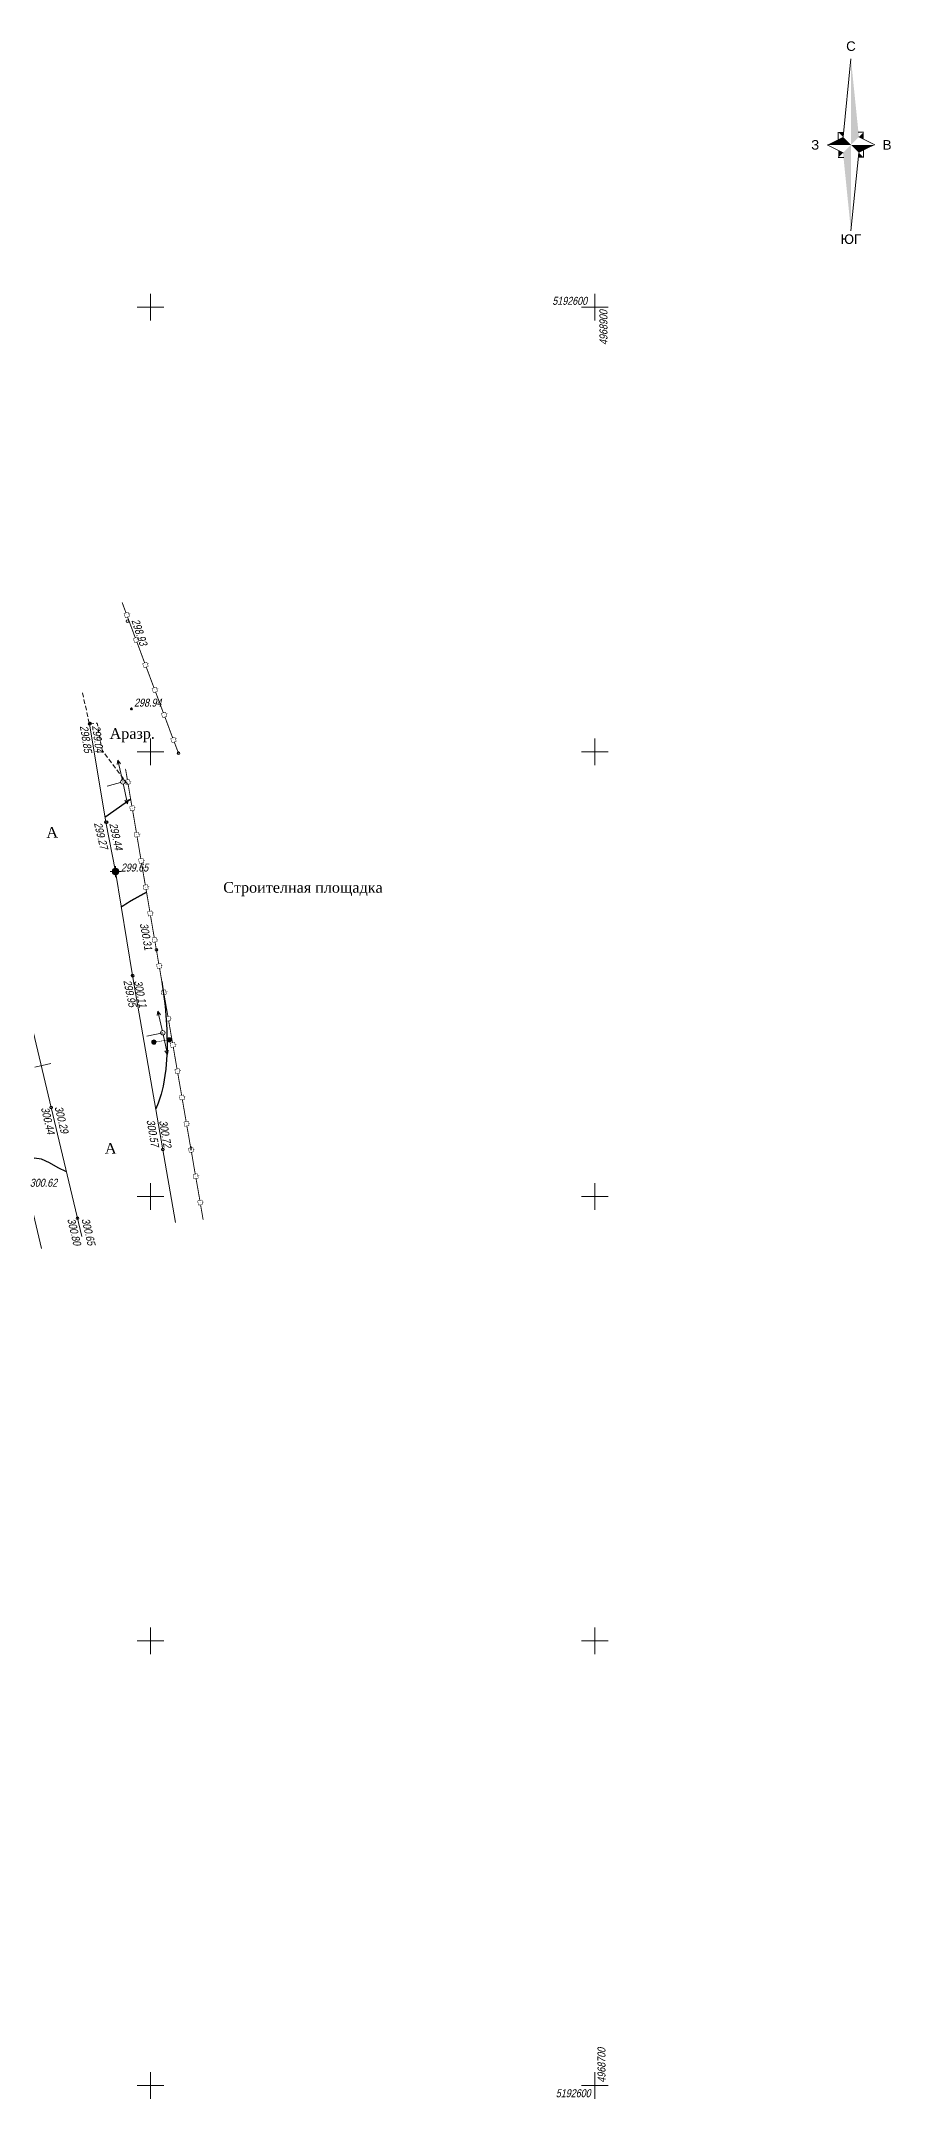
# Model space of a CAD drawing. Header units: millimetres. Extents: x 5192348 to 5192633, y 4968698 to 4968930.
# Drawn here: x 5192537.7 to 5192633.3, y 4968698.5 to 4968929.9 of the extents above; entities that cross this region are included whole.
import ezdxf
from ezdxf.enums import TextEntityAlignment as Align

# ---------------------------------------------------------------- set-up
doc = ezdxf.new("R2010")
doc.units = ezdxf.units.MM
doc.set_wipeout_variables(frame=1)
doc.linetypes.add('DASHED', pattern=[0.75, 0.5, -0.25])
for name, color, linetype, lineweight in [('51478610', 7, 'Continuous', 18), ('82212000', 7, 'Continuous', 18), ('Commun', 7, 'Continuous', 18), ('GEO_POINTS', 7, 'Continuous', 18), ('Grid', 7, 'Continuous', 18), ('Otm', 7, 'Continuous', 18), ('Sit', 7, 'Continuous', 18), ('Text', 7, 'Continuous', 18), ('Us_znak', 7, 'Continuous', 18), ('Us_znak_fon', 7, 'Continuous', 18), ('Рамка и сетка', 7, 'Continuous', 18)]:
    doc.layers.add(name, color=color, linetype=linetype, lineweight=lineweight)
doc.layers.add('R_Поверхность1_CNT-MAJ', color=7, linetype='Continuous')
doc.layers.add('R_Поверхность1_CNT-MIN', color=7, linetype='Continuous')
doc.styles.add('eskd', font='ESKD1.shx', dxfattribs={"width": 1.2, "oblique": 15})
doc.styles.get("Standard").update_dxf_attribs({"font": 'arial.ttf'})
doc.styles.add('style1', font='times.ttf', dxfattribs={"height": 1})
doc.linetypes.add('TEL_500', pattern='A,0.0001,-0.5,1.5,[133,ltypeshp.shx,S=0.1,R=0,X=-0.1,Y=0],1.5,-0.5', length=4.0001)

# ---------------------------------------------------------------- blocks, each defined once
blk = doc.blocks.new('GRID')
at = {"layer": 'Grid', "color": 104}
blk.add_line((-1.5, 0), (1.5, 0), dxfattribs=at)
for points in [[(0, 0), (0, 1.5)], [(0, 0), (0, -1.5)]]:
    blk.add_lwpolyline(points, dxfattribs=at)
blk = doc.blocks.new('INVZR')
for p, q in [((-1.83, 1.95), (-0.05, 19.52)), ((-1.83, -1.62), (-5.4, 0.16)), ((-2.91, 1.41), (-2.91, 3.02)), ((1.56, 3.02), (2.81, 3.02)), ((1.74, 1.95), (5.31, 0.16)), ((-1.66, -2.69), (-2.91, -2.69)), ((1.74, -1.62), (-0.05, -19.19)), ((2.81, -1.09), (2.81, -2.69))]:
    blk.add_line(p, q)
for points in [[(-0.05, 19.52), (-0.05, 0.16), (1.74, 1.95)], [(-5.4, 0.16), (-0.05, 0.16), (-1.83, 1.95)], [(-2.91, 3.02), (-1.83, 1.95), (-1.66, 3.02)], [(-0.05, -19.19), (-0.05, 0.16), (-1.83, -1.62)], [(5.31, 0.16), (-0.05, 0.16), (1.74, -1.62)], [(2.81, 3.02), (1.74, 1.95), (2.81, 1.41)], [(-2.91, -2.69), (-1.83, -1.62), (-2.91, -1.09)], [(2.81, -2.69), (1.74, -1.62), (1.56, -2.69)]]:
    blk.add_solid(points)
for s, height, p in [('С', 2.14, (-0.05, 21.3)), ('ЮГ', 2.143, (-0.05, -22.12))]:
    blk.add_text(s, height=height).set_placement(p, align=Align.CENTER)
blk.add_text('З', height=2.14).set_placement((-7.19, -0.91), align=Align.RIGHT)
blk.add_text('В', height=2.14).set_placement((7.09, -0.91))
blk = doc.blocks.new('NAPR')
at = {"layer": 'Us_znak', "color": 0, "linetype": 'Continuous', "lineweight": -2}
for p in [(-0.19, 2.04), (0.19, 2.04)]:
    blk.add_line(p, (0, 2.5), dxfattribs=at)
blk.add_lwpolyline([(0, 0), (0, 2.5)], dxfattribs=at)
blk = doc.blocks.new('51478610')
at = {"color": 7}
blk.add_wipeout([(0.5, 0.05), (0.48, 0.15), (0.44, 0.24), (0.39, 0.32), (0.32, 0.39), (0.24, 0.44), (0.15, 0.48), (0.05, 0.5), (-0.05, 0.5), (-0.15, 0.48), (-0.24, 0.44), (-0.32, 0.39), (-0.39, 0.32), (-0.44, 0.24), (-0.48, 0.15), (-0.5, 0.05), (-0.5, -0.05), (-0.48, -0.15), (-0.44, -0.24), (-0.39, -0.32), (-0.32, -0.39), (-0.24, -0.44), (-0.15, -0.48), (-0.05, -0.5), (0.05, -0.5), (0.15, -0.48), (0.24, -0.44), (0.32, -0.39), (0.39, -0.32), (0.44, -0.24), (0.48, -0.15), (0.5, -0.05)], dxfattribs=at)
at = {"color": 7, "const_width": 0.375}
blk.add_lwpolyline([(0.01, 0.01, 1), (-0.01, -0.01, 1), (0.01, 0.01)], format="xyb", close=True, dxfattribs=at)
blk.add_circle((0, 0), 0.5)
at = {"style": 'eskd', "oblique": 15}
blk.add_attdef('Z', (1.11, -0.78), '', height=2, dxfattribs=at)
blk = doc.blocks.new('POINT')
at = {"layer": 'Us_znak', "linetype": 'Continuous', "lineweight": -2}
h = blk.add_hatch(color=0, dxfattribs=at)
edge = h.paths.add_edge_path()
edge.add_arc((0, 0), 0.05, 0, 360)
at = {"layer": 'Us_znak_fon', "linetype": 'Continuous'}
blk.add_hatch(color=7, dxfattribs=at).paths.add_polyline_path([(-0.42, 0.05, -0.346708), (-0.05, 0.42), (-0.05, 0.62), (0.05, 0.62), (0.05, 0.42, -0.346708), (0.42, 0.05), (0.62, 0.05), (0.62, -0.05), (0.42, -0.05, -0.346708), (0.05, -0.42), (0.05, -0.62), (-0.05, -0.62), (-0.05, -0.42, -0.346708), (-0.42, -0.05), (-0.62, -0.05), (-0.62, 0.05)])
at = {"layer": 'Us_znak', "color": 0, "linetype": 'Continuous', "lineweight": -2}
for p, q in [((-0.62, 0), (-0.38, 0)), ((0, 0.38), (0, 0.62)), ((0.38, 0), (0.62, 0)), ((0, -0.62), (0, -0.38))]:
    blk.add_line(p, q, dxfattribs=at)
for radius in [0.375, 0.05]:
    blk.add_circle((0, 0), radius, dxfattribs=at)
blk = doc.blocks.new('*U22')
at = {"layer": '82212000', "linetype": 'Continuous', "ltscale": 0.5}
for points in [[(5192547.33, 4968865.41, 1), (5192547.35, 4968865.37, 1)], [(5192548.38, 4968862.6, 1), (5192548.4, 4968862.56, 1)], [(5192549.43, 4968859.79, 1), (5192549.45, 4968859.75, 1)], [(5192550.48, 4968856.98, 1), (5192550.5, 4968856.94, 1)], [(5192551.53, 4968854.17, 1), (5192551.55, 4968854.13, 1)], [(5192552.58, 4968851.36, 1), (5192552.6, 4968851.32, 1)]]:
    blk.add_hatch(color=256, dxfattribs=at).paths.add_polyline_path(points, flags=0)
at = {"layer": '82212000', "linetype": 'Continuous', "ltscale": 0.5, "flags": 128}
blk.add_lwpolyline([(5192546.82, 4968866.8, 0.1, 0.1, 0), (5192547.25, 4968865.62, 0, 0, 0)], format="xyseb", dxfattribs=at)
at = {"layer": '82212000', "linetype": 'Continuous', "ltscale": 0.5, "const_width": 0.05}
for points in [[(5192547.02, 4968865.54), (5192547.49, 4968865.71)], [(5192547.19, 4968865.07), (5192547.02, 4968865.54)], [(5192547.66, 4968865.24), (5192547.19, 4968865.07)], [(5192547.49, 4968865.71), (5192547.66, 4968865.24)], [(5192547.58, 4968865.48), (5192547.72, 4968865.53)], [(5192548.07, 4968862.73), (5192548.54, 4968862.9)], [(5192548.24, 4968862.26), (5192548.07, 4968862.73)], [(5192548.71, 4968862.43), (5192548.24, 4968862.26)], [(5192548.54, 4968862.9), (5192548.71, 4968862.43)], [(5192548.63, 4968862.67), (5192548.77, 4968862.72)], [(5192549.12, 4968859.92), (5192549.59, 4968860.09)], [(5192549.59, 4968860.09), (5192549.76, 4968859.62)], [(5192549.29, 4968859.45), (5192549.12, 4968859.92)], [(5192549.76, 4968859.62), (5192549.29, 4968859.45)], [(5192549.68, 4968859.86), (5192549.82, 4968859.91)], [(5192550.17, 4968857.11), (5192550.64, 4968857.28)], [(5192550.35, 4968856.64), (5192550.17, 4968857.11)], [(5192550.81, 4968856.81), (5192550.35, 4968856.64)], [(5192550.64, 4968857.28), (5192550.81, 4968856.81)], [(5192550.73, 4968857.05), (5192550.87, 4968857.1)], [(5192551.22, 4968854.3), (5192551.69, 4968854.47)], [(5192551.4, 4968853.83), (5192551.22, 4968854.3)], [(5192551.86, 4968854), (5192551.4, 4968853.83)], [(5192551.69, 4968854.47), (5192551.86, 4968854)], [(5192551.78, 4968854.24), (5192551.92, 4968854.29)], [(5192552.27, 4968851.49), (5192552.74, 4968851.66)], [(5192552.45, 4968851.02), (5192552.27, 4968851.49)], [(5192552.91, 4968851.19), (5192552.45, 4968851.02)], [(5192552.74, 4968851.66), (5192552.91, 4968851.19)], [(5192552.83, 4968851.43), (5192552.97, 4968851.48)]]:
    blk.add_lwpolyline(points, dxfattribs=at)
at = {"layer": '82212000', "linetype": 'Continuous', "ltscale": 0.5}
for points in [[(5192547.43, 4968865.16, 0.1, 0.1, 0), (5192548.3, 4968862.81, 0.1, 0.1, 0)], [(5192548.48, 4968862.35, 0.1, 0.1, 0), (5192549.35, 4968860, 0.1, 0.1, 0)], [(5192549.53, 4968859.54, 0.1, 0.1, 0), (5192550.4, 4968857.19, 0.1, 0.1, 0)], [(5192550.58, 4968856.73, 0.1, 0.1, 0), (5192551.45, 4968854.38, 0.1, 0.1, 0)], [(5192551.63, 4968853.92, 0.1, 0.1, 0), (5192552.5, 4968851.57, 0.1, 0.1, 0)]]:
    blk.add_lwpolyline(points, format="xyseb", dxfattribs=at)
at = {"layer": '82212000', "ltscale": 0.5}
blk.add_lwpolyline([(5192552.68, 4968851.11, 0.1, 0.1, 0), (5192553.16, 4968849.83, 0.1, 0.1, 0)], format="xyseb", dxfattribs=at)
blk = doc.blocks.new('*U23')
at = {"layer": '82212000', "linetype": 'Continuous', "ltscale": 0.5}
for points in [[(5192547.45, 4968846.63, 1), (5192547.45, 4968846.58, 1)], [(5192547.95, 4968843.67, 1), (5192547.96, 4968843.62, 1)], [(5192548.45, 4968840.71, 1), (5192548.46, 4968840.66, 1)], [(5192548.96, 4968837.76, 1), (5192548.97, 4968837.71, 1)], [(5192549.46, 4968834.8, 1), (5192549.47, 4968834.75, 1)], [(5192549.97, 4968831.84, 1), (5192549.97, 4968831.79, 1)], [(5192550.47, 4968828.88, 1), (5192550.48, 4968828.84, 1)], [(5192550.98, 4968825.93, 1), (5192550.99, 4968825.88, 1)], [(5192551.49, 4968822.97, 1), (5192551.5, 4968822.92, 1)], [(5192552.01, 4968820.02, 1), (5192552.01, 4968819.97, 1)], [(5192552.52, 4968817.06, 1), (5192552.53, 4968817.01, 1)], [(5192553.03, 4968814.1, 1), (5192553.04, 4968814.06, 1)], [(5192553.54, 4968811.15, 1), (5192553.55, 4968811.1, 1)], [(5192554.06, 4968808.19, 1), (5192554.07, 4968808.14, 1)], [(5192554.57, 4968805.24, 1), (5192554.58, 4968805.19, 1)], [(5192555.08, 4968802.28, 1), (5192555.09, 4968802.23, 1)], [(5192555.6, 4968799.33, 1), (5192555.6, 4968799.28, 1)]]:
    blk.add_hatch(color=256, dxfattribs=at).paths.add_polyline_path(points, flags=0)
at = {"layer": '82212000', "linetype": 'Continuous', "ltscale": 0.5, "const_width": 0.05}
for points in [[(5192547.16, 4968846.81), (5192547.65, 4968846.89)], [(5192547.25, 4968846.32), (5192547.16, 4968846.81)], [(5192547.74, 4968846.4), (5192547.25, 4968846.32)], [(5192547.65, 4968846.89), (5192547.74, 4968846.4)], [(5192547.7, 4968846.65), (5192547.84, 4968846.67)], [(5192547.67, 4968843.85), (5192548.16, 4968843.94)], [(5192547.75, 4968843.36), (5192547.67, 4968843.85)], [(5192548.16, 4968843.94), (5192548.24, 4968843.44)], [(5192548.24, 4968843.44), (5192547.75, 4968843.36)], [(5192548.2, 4968843.69), (5192548.35, 4968843.71)], [(5192548.17, 4968840.89), (5192548.66, 4968840.98)], [(5192548.25, 4968840.4), (5192548.17, 4968840.89)], [(5192548.75, 4968840.49), (5192548.25, 4968840.4)], [(5192548.66, 4968840.98), (5192548.75, 4968840.49)], [(5192548.7, 4968840.73), (5192548.85, 4968840.76)], [(5192548.67, 4968837.94), (5192549.17, 4968838.02)], [(5192548.76, 4968837.44), (5192548.67, 4968837.94)], [(5192549.25, 4968837.53), (5192548.76, 4968837.44)], [(5192549.17, 4968838.02), (5192549.25, 4968837.53)], [(5192549.21, 4968837.77), (5192549.36, 4968837.8)], [(5192549.18, 4968834.98), (5192549.67, 4968835.06)], [(5192549.26, 4968834.49), (5192549.18, 4968834.98)], [(5192549.75, 4968834.57), (5192549.26, 4968834.49)], [(5192549.67, 4968835.06), (5192549.75, 4968834.57)], [(5192549.71, 4968834.82), (5192549.86, 4968834.84)], [(5192549.68, 4968832.02), (5192550.17, 4968832.11)], [(5192549.77, 4968831.53), (5192549.68, 4968832.02)], [(5192550.26, 4968831.61), (5192549.77, 4968831.53)], [(5192550.17, 4968832.11), (5192550.26, 4968831.61)], [(5192550.22, 4968831.86), (5192550.36, 4968831.88)], [(5192550.19, 4968829.06), (5192550.68, 4968829.15)], [(5192550.27, 4968828.57), (5192550.19, 4968829.06)], [(5192550.76, 4968828.66), (5192550.27, 4968828.57)], [(5192550.68, 4968829.15), (5192550.76, 4968828.66)], [(5192550.72, 4968828.9), (5192550.87, 4968828.93)], [(5192550.69, 4968826.11), (5192551.19, 4968826.19)], [(5192550.78, 4968825.61), (5192550.69, 4968826.11)], [(5192551.27, 4968825.7), (5192550.78, 4968825.61)], [(5192551.19, 4968826.19), (5192551.27, 4968825.7)], [(5192551.23, 4968825.95), (5192551.38, 4968825.97)], [(5192551.21, 4968823.15), (5192551.7, 4968823.24)], [(5192551.29, 4968822.66), (5192551.21, 4968823.15)], [(5192551.7, 4968823.24), (5192551.79, 4968822.74)], [(5192551.74, 4968822.99), (5192551.89, 4968823.02)], [(5192551.79, 4968822.74), (5192551.29, 4968822.66)], [(5192551.72, 4968820.2), (5192552.21, 4968820.28)], [(5192551.81, 4968819.7), (5192551.72, 4968820.2)], [(5192552.3, 4968819.79), (5192551.81, 4968819.7)], [(5192552.21, 4968820.28), (5192552.3, 4968819.79)], [(5192552.26, 4968820.03), (5192552.4, 4968820.06)], [(5192552.23, 4968817.24), (5192552.73, 4968817.33)], [(5192552.32, 4968816.75), (5192552.23, 4968817.24)], [(5192552.81, 4968816.83), (5192552.32, 4968816.75)], [(5192552.73, 4968817.33), (5192552.81, 4968816.83)], [(5192552.77, 4968817.08), (5192552.92, 4968817.1)], [(5192552.75, 4968814.28), (5192553.24, 4968814.37)], [(5192552.83, 4968813.79), (5192552.75, 4968814.28)], [(5192553.32, 4968813.88), (5192552.83, 4968813.79)], [(5192553.24, 4968814.37), (5192553.32, 4968813.88)], [(5192553.28, 4968814.12), (5192553.43, 4968814.15)], [(5192553.26, 4968811.33), (5192553.75, 4968811.41)], [(5192553.75, 4968811.41), (5192553.84, 4968810.92)], [(5192553.34, 4968810.84), (5192553.26, 4968811.33)], [(5192553.84, 4968810.92), (5192553.34, 4968810.84)], [(5192553.79, 4968811.17), (5192553.94, 4968811.19)], [(5192553.77, 4968808.37), (5192554.26, 4968808.46)], [(5192553.86, 4968807.88), (5192553.77, 4968808.37)], [(5192554.35, 4968807.97), (5192553.86, 4968807.88)], [(5192554.26, 4968808.46), (5192554.35, 4968807.97)], [(5192554.31, 4968808.21), (5192554.46, 4968808.24)], [(5192554.29, 4968805.42), (5192554.78, 4968805.5)], [(5192554.37, 4968804.92), (5192554.29, 4968805.42)], [(5192554.86, 4968805.01), (5192554.37, 4968804.92)], [(5192554.78, 4968805.5), (5192554.86, 4968805.01)], [(5192554.82, 4968805.26), (5192554.97, 4968805.28)], [(5192554.8, 4968802.46), (5192555.29, 4968802.55)], [(5192554.88, 4968801.97), (5192554.8, 4968802.46)], [(5192555.29, 4968802.55), (5192555.38, 4968802.05)], [(5192555.33, 4968802.3), (5192555.48, 4968802.33)], [(5192555.38, 4968802.05), (5192554.88, 4968801.97)], [(5192555.31, 4968799.5), (5192555.8, 4968799.59)], [(5192555.4, 4968799.01), (5192555.31, 4968799.5)], [(5192555.89, 4968799.1), (5192555.4, 4968799.01)], [(5192555.8, 4968799.59), (5192555.89, 4968799.1)], [(5192555.85, 4968799.34), (5192555.99, 4968799.37)]]:
    blk.add_lwpolyline(points, dxfattribs=at)
at = {"layer": '82212000', "linetype": 'Continuous', "ltscale": 0.5, "flags": 128}
blk.add_lwpolyline([(5192547.2, 4968848.08, 0.1, 0.1, 0), (5192547.41, 4968846.85, 0, 0, 0)], format="xyseb", dxfattribs=at)
at = {"layer": '82212000', "linetype": 'Continuous', "ltscale": 0.5}
for points in [[(5192547.49, 4968846.36, 0.1, 0.1, 0), (5192547.91, 4968843.89, 0.1, 0.1, 0)], [(5192548, 4968843.4, 0.1, 0.1, 0), (5192548.42, 4968840.94, 0.1, 0.1, 0)], [(5192548.5, 4968840.44, 0.1, 0.1, 0), (5192548.92, 4968837.98, 0.1, 0.1, 0)], [(5192549, 4968837.49, 0.1, 0.1, 0), (5192549.42, 4968835.02, 0.1, 0.1, 0)], [(5192549.51, 4968834.53, 0.1, 0.1, 0), (5192549.93, 4968832.06, 0.1, 0.1, 0)], [(5192550.01, 4968831.57, 0.1, 0.1, 0), (5192550.43, 4968829.11, 0.1, 0.1, 0)], [(5192550.52, 4968828.61, 0.1, 0.1, 0), (5192550.67, 4968827.73, 0.1, 0.1, 0), (5192550.94, 4968826.15, 0, 0, 0)], [(5192551.03, 4968825.66, 0.1, 0.1, 0), (5192551.45, 4968823.19, 0.1, 0.1, 0)], [(5192551.54, 4968822.7, 0.1, 0.1, 0), (5192551.97, 4968820.24, 0.1, 0.1, 0)], [(5192552.05, 4968819.75, 0.1, 0.1, 0), (5192552.48, 4968817.28, 0.1, 0.1, 0)], [(5192552.57, 4968816.79, 0.1, 0.1, 0), (5192552.99, 4968814.33, 0.1, 0.1, 0)], [(5192553.08, 4968813.83, 0.1, 0.1, 0), (5192553.51, 4968811.37, 0.1, 0.1, 0)], [(5192553.59, 4968810.88, 0.1, 0.1, 0), (5192554.02, 4968808.41, 0.1, 0.1, 0)], [(5192554.1, 4968807.92, 0.1, 0.1, 0), (5192554.53, 4968805.46, 0.1, 0.1, 0)], [(5192554.62, 4968804.97, 0.1, 0.1, 0), (5192555.04, 4968802.5, 0.1, 0.1, 0)], [(5192555.13, 4968802.01, 0.1, 0.1, 0), (5192555.56, 4968799.55, 0.1, 0.1, 0)]]:
    blk.add_lwpolyline(points, format="xyseb", dxfattribs=at)
at = {"layer": '82212000', "ltscale": 0.5}
blk.add_lwpolyline([(5192555.64, 4968799.05, 0.1, 0.1, 0), (5192555.93, 4968797.38, 0.1, 0.1, 0)], format="xyseb", dxfattribs=at)

msp = doc.modelspace()

# ---------------------------------------------------------------- linework, layer by layer
at = {"layer": 'Commun', "linetype": 'TEL_500', "elevation": 294.93, "flags": 128}
msp.add_lwpolyline([(5192524.98, 4968848.28), (5192537.74, 4968794.14)], dxfattribs=at)
at = {"layer": 'GEO_POINTS', "color": 1}
for points, elevation in [([(5192547.43, 4968864.69), (5192547.43, 4968864.69)], 298.93), ([(5192547.89, 4968861.8), (5192547.89, 4968861.8)], 298.69), ([(5192543.14, 4968853.13), (5192543.14, 4968853.13)], 298.85), ([(5192543.24, 4968853.17), (5192543.24, 4968853.17)], 299.04), ([(5192553.16, 4968849.83), (5192553.16, 4968849.83)], 302.56), ([(5192544.98, 4968842.08), (5192544.98, 4968842.08)], 299.27), ([(5192545.08, 4968842.07), (5192545.08, 4968842.07)], 299.44), ([(5192546.08, 4968836.53), (5192546.08, 4968836.53)], 299.65), ([(5192550.67, 4968827.73), (5192550.67, 4968827.73)], 300.31), ([(5192547.98, 4968824.84), (5192547.98, 4968824.84)], 299.95), ([(5192548.04, 4968824.79), (5192548.04, 4968824.79)], 300.11), ([(5192538.84, 4968809.99), (5192538.84, 4968809.99)], 300.29), ([(5192551.4, 4968805.27), (5192551.4, 4968805.27)], 300.57), ([(5192541.8, 4968797.53), (5192541.8, 4968797.53)], 300.65)]:
    msp.add_lwpolyline(points, dxfattribs=dict(at, elevation=elevation))
for centre in [(5192547.43, 4968864.69, 298.93), (5192543.14, 4968853.13, 298.85), (5192543.24, 4968853.17, 299.04), (5192553.16, 4968849.83, 302.56), (5192544.98, 4968842.08, 299.27), (5192545.08, 4968842.07, 299.44), (5192546.08, 4968836.53, 299.65), (5192550.67, 4968827.73, 300.31), (5192547.98, 4968824.84, 299.95), (5192548.04, 4968824.79, 300.11), (5192538.84, 4968809.99, 300.29), (5192551.4, 4968805.27, 300.57), (5192541.8, 4968797.53, 300.65)]:
    msp.add_circle(centre, 0.15, dxfattribs=at)
at = {"layer": 'GEO_POINTS', "lineweight": 60}
msp.add_circle((5192547.87, 4968854.82, 298.94), 0.06, dxfattribs=at)
at = {"layer": 'R_Поверхность1_CNT-MAJ', "color": 32, "const_width": 0.15, "elevation": 300}
msp.add_lwpolyline([(5192549.56, 4968834.21), (5192547.82, 4968833.25), (5192546.73, 4968832.56)], dxfattribs=at)
at = {"layer": 'R_Поверхность1_CNT-MIN', "color": 32}
for points, elevation in [([(5192553.07, 4968850.05), (5192553.06, 4968849.76)], 302.5), ([(5192547.78, 4968844.68), (5192544.89, 4968842.6)], 299.5), ([(5192554.56, 4968805.59), (5192554.56, 4968805.2)], 301.5), ([(5192540.56, 4968802.76), (5192539.61, 4968803.22), (5192538.65, 4968803.76), (5192537.74, 4968804.19), (5192536.93, 4968804.31), (5192536.23, 4968803.77), (5192535.61, 4968802.99), (5192534.88, 4968802.48)], 300.5)]:
    msp.add_lwpolyline(points, dxfattribs=dict(at, elevation=elevation))
at = {"layer": 'Sit', "linetype": 'DASHED', "elevation": 298.65, "flags": 128}
for points in [[(5192542.35, 4968856.62), (5192543.14, 4968853.13)], [(5192543.14, 4968853.13), (5192544.02, 4968853.23), (5192544.56, 4968850.19), (5192547.52, 4968846.21)]]:
    msp.add_lwpolyline(points, dxfattribs=at)
at = {"layer": 'Sit'}
for points, elevation in [([(5192543.14, 4968853.13), (5192544.98, 4968842.08), (5192546.08, 4968836.53), (5192547.98, 4968824.84), (5192552.83, 4968797.06)], 298.65), ([(5192546.91, 4968846.61), (5192545.12, 4968846.13)], 299.33), ([(5192530.88, 4968843.91), (5192534.5, 4968828.35), (5192538.84, 4968809.99), (5192542.29, 4968795.47)], 299.06), ([(5192537, 4968814.52), (5192538.81, 4968814.93)], 300.18)]:
    msp.add_lwpolyline(points, dxfattribs=dict(at, elevation=elevation))

# ---------------------------------------------------------------- block references
at = {"layer": '82212000'}
msp.add_blockref('*U22', (0, 0), dxfattribs=at)
at = {"layer": 'Grid', "color": 7, "linetype": 'Continuous'}
for p in [(5192550, 4968900), (5192600, 4968900), (5192550, 4968850), (5192600, 4968850), (5192550, 4968800), (5192600, 4968800), (5192550, 4968750), (5192600, 4968750), (5192550, 4968700), (5192600, 4968700)]:
    msp.add_blockref('GRID', p, dxfattribs=at)
at = {"layer": 'Sit', "linetype": 'Continuous'}
for p, rotation in [((5192546.9, 4968846.61, 299.33), 12.80403912542133), ((5192546.9, 4968846.61, 299.33), 191.8521374319583), ((5192551.39, 4968818.4, 300.38), 12.80403912542133), ((5192551.39, 4968818.4, 300.38), 191.8521374319583)]:
    msp.add_blockref('NAPR', p, dxfattribs=dict(at, rotation=rotation))
msp.add_blockref('POINT', (5192546.08, 4968836.53, 299.65), dxfattribs=at)
at = {"layer": 'Рамка и сетка', "color": 7, "linetype": 'Continuous', "xscale": 0.5, "yscale": 0.5}
msp.add_blockref('INVZR', (5192628.82, 4968918.18), dxfattribs=at)

# ---------------------------------------------------------------- texts
at = {"layer": 'GEO_POINTS', "oblique": 13, "width": 0.8}
for s, rotation, p in [('298.93', 288.5448, (5192547.85, 4968864.77, 298.93)), ('298.85', 279.4236, (5192542.06, 4968852.87, 298.85)), ('299.04', 277.6052, (5192543.43, 4968852.91, 299.04)), ('299.27', 283.675, (5192543.64, 4968841.96, 299.27)), ('299.44', 282.2343, (5192545.37, 4968841.9, 299.44)), ('300.31', 280.3248, (5192548.8, 4968830.66, 300.31)), ('299.95', 281.7416, (5192546.95, 4968824.25, 299.95)), ('300.11', 280.9854, (5192548.15, 4968824.2, 300.11)), ('300.44', 283.3587, (5192537.68, 4968809.93, 300.29)), ('300.29', 283.3587, (5192539.22, 4968810.03, 300.29)), ('300.57', 279.8329, (5192549.56, 4968808.55, 300.57)), ('300.72', 279.8329, (5192550.97, 4968808.48, 300.57)), ('300.80', 283.2987, (5192540.64, 4968797.42, 300.65)), ('300.65', 283.2987, (5192542.24, 4968797.42, 300.65))]:
    msp.add_text(s, height=0.9, rotation=rotation, dxfattribs=at).set_placement(p)
for s, p in [('299.65', (5192546.68, 4968836.53, 299.65)), ('300.62', (5192536.44, 4968801.08, 300.62))]:
    msp.add_text(s, height=0.9, dxfattribs=at).set_placement(p)
at = {"layer": 'Otm', "oblique": 13, "width": 0.8}
msp.add_text('298.94', height=0.9, dxfattribs=at).set_placement((5192548.17, 4968855.08, 298.94))
at = {"layer": 'Text', "style": 'style1'}
for s, rotation, p in [('Аразр.', 0.2545, (5192545.41, 4968851.45, -296.44)), ('А', 2.134, (5192538.31, 4968840.31, -296.44)), ('А', 2.134, (5192544.89, 4968804.78, -296.44))]:
    msp.add_text(s, height=1.2, rotation=rotation, dxfattribs=at).set_placement(p)
msp.add_text('Строителная площадка', height=1.2, dxfattribs=at).set_placement((5192558.19, 4968834.15))
at = {"layer": 'Рамка и сетка', "oblique": 13, "width": 0.8}
for p in [(5192595.21, 4968900.27), (5192595.6, 4968698.68)]:
    msp.add_text('5192600', height=0.9, dxfattribs=at).set_placement(p)
for s, p in [('4968900', (5192601.41, 4968895.76)), ('4968700', (5192601.19, 4968700.32))]:
    msp.add_text(s, height=0.9, rotation=90.0974, dxfattribs=at).set_placement(p)

# ---------------------------------------------------------------- next in the draw order: block references
at = {"layer": '51478610', "color": 0, "xscale": 0.4999999999999996, "yscale": 0.4999999999999996, "zscale": 0.4999999999999996, "rotation": 350.9665559237041}
for p in [(5192546.9, 4968846.61, 299.33), (5192551.39, 4968818.4, 300.38)]:
    msp.add_blockref('51478610', p, dxfattribs=at)

# ---------------------------------------------------------------- next in the draw order: hatches: boundary and pattern name
at = {"layer": 'Sit'}
h = msp.add_hatch(color=256, dxfattribs=at)
h.dxf.hatch_style = 1
edge = h.paths.add_edge_path()
edge.add_arc((5192550.39, 4968817.35), 0.239, 0, 360)
h = msp.add_hatch(color=256, dxfattribs=at)
h.dxf.hatch_style = 1
edge = h.paths.add_edge_path()
edge.add_arc((5192552.11, 4968817.6), 0.239, 0, 360)

# ---------------------------------------------------------------- next in the draw order: linework, layer by layer
at = {"layer": 'R_Поверхность1_CNT-MIN', "color": 32, "elevation": 300.5}
msp.add_lwpolyline([(5192551.29, 4968824.18), (5192551.66, 4968821.4), (5192551.85, 4968818.82), (5192551.88, 4968816.46), (5192551.73, 4968814.32), (5192551.42, 4968812.38), (5192551.19, 4968811.49), (5192550.86, 4968810.47), (5192550.59, 4968809.86)], dxfattribs=at)
at = {"layer": 'Sit', "elevation": 300.38}
msp.add_lwpolyline([(5192549.58, 4968818), (5192551.39, 4968818.4)], dxfattribs=at)
at = {"layer": 'Sit', "const_width": 0.05, "elevation": 300.51}
msp.add_lwpolyline([(5192552.11, 4968817.6), (5192550.39, 4968817.35)], dxfattribs=at)
at = {"layer": 'Sit'}
for centre in [(5192550.39, 4968817.35, 300.47), (5192552.11, 4968817.6, 300.51)]:
    msp.add_circle(centre, 0.239, dxfattribs=at)

# ---------------------------------------------------------------- next in the draw order: block references
at = {"layer": '82212000'}
msp.add_blockref('*U23', (0, 0), dxfattribs=at)

doc.saveas('drawing.dxf')
